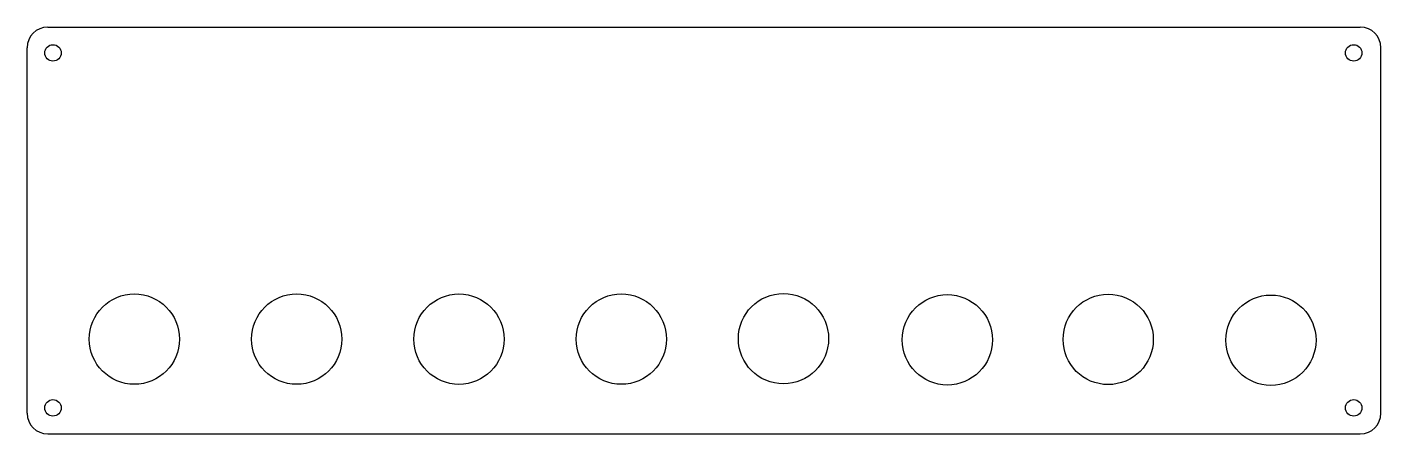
# Model space of a CAD drawing. Header units: millimetres. Extents: x 9 to 259, y 36 to 111.
import ezdxf

# ---------------------------------------------------------------- set-up
doc = ezdxf.new("R2010")
doc.units = ezdxf.units.MM
doc.layers.add('KeepOutLayer', color=6, linetype='Continuous')

msp = doc.modelspace()

# ---------------------------------------------------------------- linework, layer by layer
at = {"layer": 'KeepOutLayer'}
for p, q in [((12.83, 111), (255.21, 111)), ((9.02, 39.81), (9.02, 107.19)), ((259.02, 39.81), (259.02, 107.19)), ((12.83, 36), (255.21, 36)), ((130.56, 36), (139.01, 36))]:
    msp.add_line(p, q, dxfattribs=at)
for centre, radius in [((13.8, 106.24), 1.52), ((253.99, 106.24), 1.52), ((28.83, 53.47), 8.33), ((58.8, 53.47), 8.33), ((88.77, 53.46), 8.33), ((118.75, 53.47), 8.33), ((148.69, 53.56), 8.33), ((178.96, 53.34), 8.33), ((208.66, 53.42), 8.33), ((238.7, 53.27), 8.33), ((13.8, 40.8), 1.52), ((253.99, 40.8), 1.52)]:
    msp.add_circle(centre, radius, dxfattribs=at)
for centre, start, end in [((12.83, 107.19), 90, 180), ((255.21, 107.19), 0, 90), ((12.83, 39.81), 180, 270), ((255.21, 39.81), 270, 0)]:
    msp.add_arc(centre, 3.81, start, end, dxfattribs=at)

doc.saveas('drawing.dxf')
